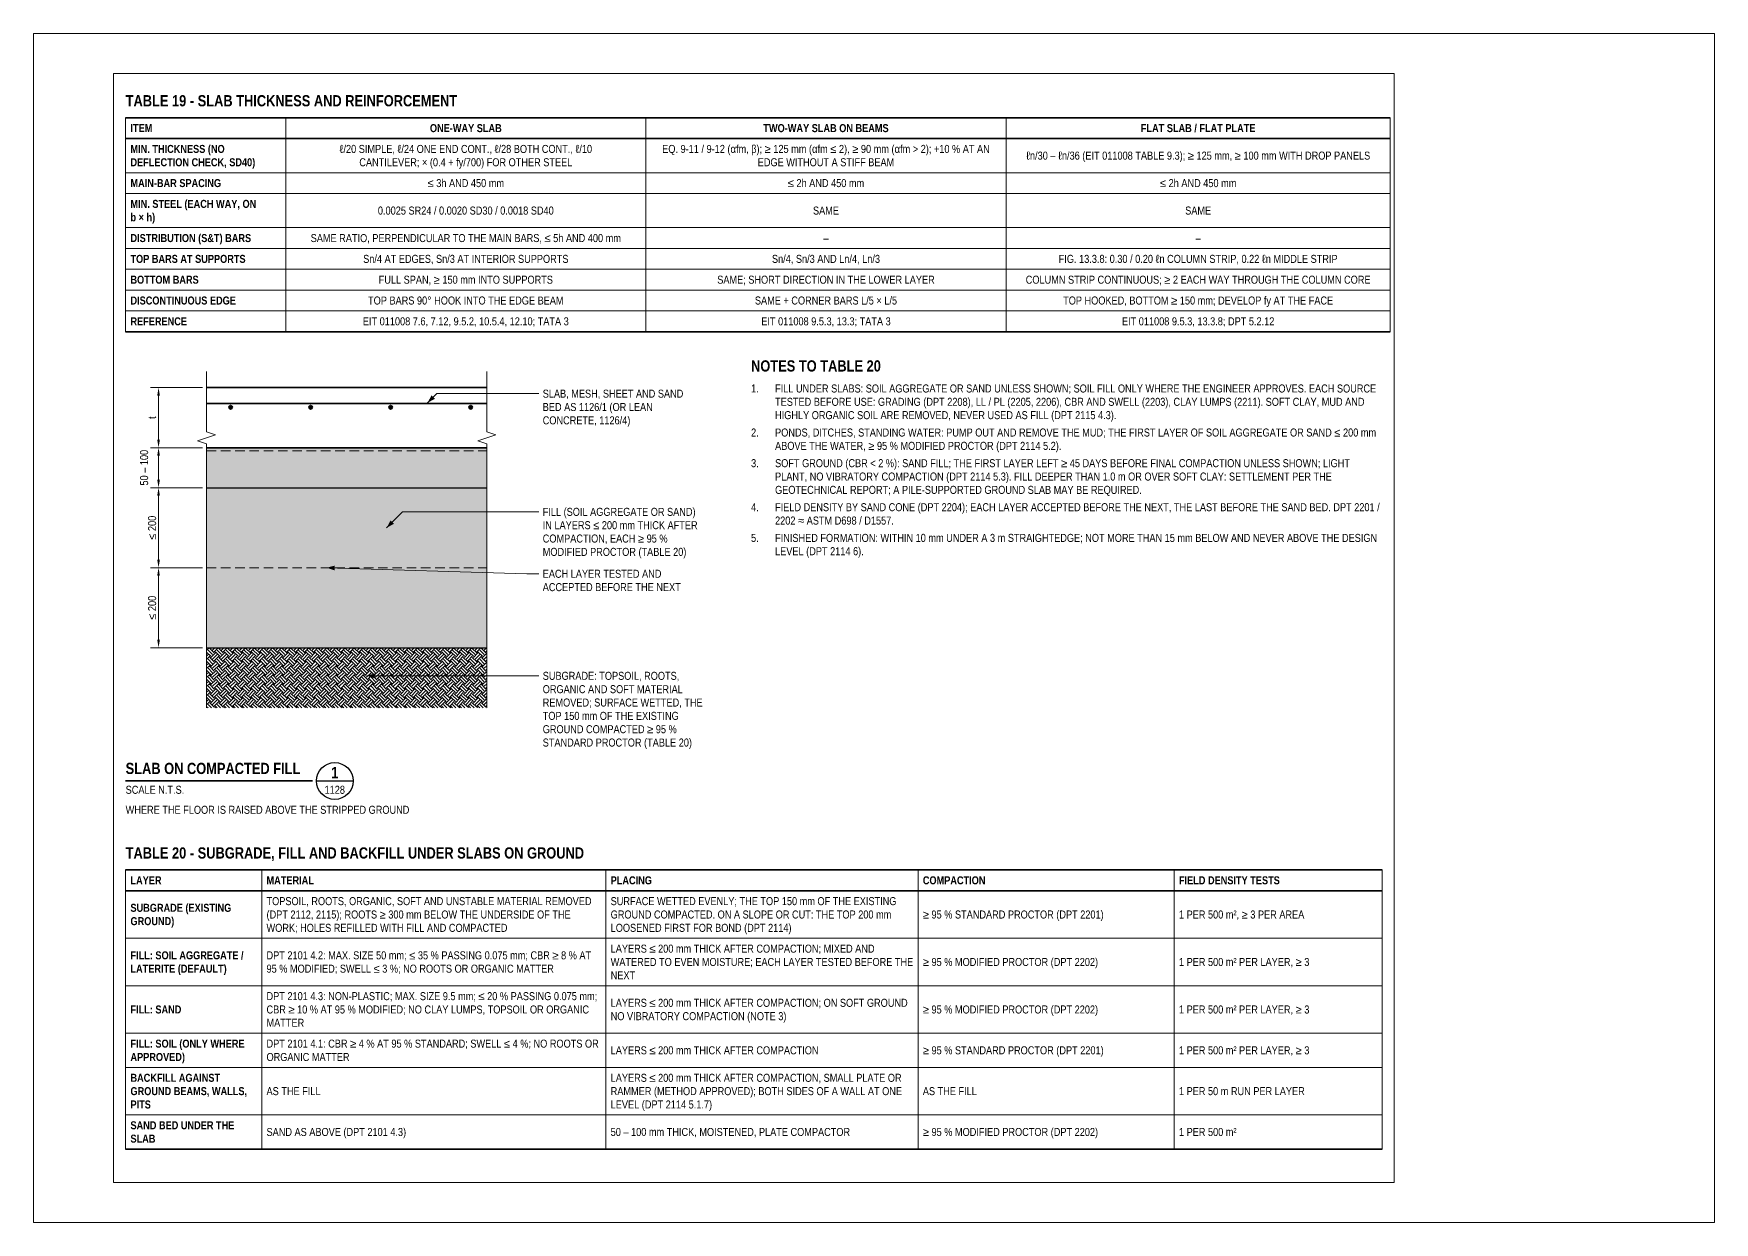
# Model space of a CAD drawing. Header units: millimetres. Extents: x 0 to 91000, y 0 to 7425.
# Drawn here: x 80500 to 91000, y 0 to 7425 of the extents above; entities that cross this region are included whole.
import ezdxf
from ezdxf.enums import TextEntityAlignment as Align

# ---------------------------------------------------------------- set-up
doc = ezdxf.new("R2010")
doc.units = ezdxf.units.MM
doc.header["$LTSCALE"] = 3.75
doc.linetypes.add('HIDDEN', pattern=[9.525, 6.35, -3.175])
for name, color, linetype, lineweight in [('S-ANNO', 3, 'Continuous', 18), ('S-BREAK', 8, 'Continuous', 18), ('S-CONC', 4, 'Continuous', 35), ('S-DET', 7, 'Continuous', 18), ('S-DIMS', 2, 'Continuous', 18), ('S-HATCH', 9, 'Continuous', 13), ('S-HATCH-SAND', 7, 'Continuous', 18), ('S-MEMB', 3, 'HIDDEN', 18), ('S-REBR-SEC', 30, 'Continuous', 35), ('S-SOIL', 5, 'Continuous', 25), ('S-SYMB', 6, 'Continuous', 25), ('S-TEXT', 7, 'Continuous', 18), ('S-TITLE', 4, 'Continuous', 35), ('S-TTLB', 4, 'Continuous', 35), ('S-TTLB-THIN', 8, 'Continuous', 18), ('S-ZONE-DASH', 8, 'HIDDEN', 18)]:
    doc.layers.add(name, color=color, linetype=linetype, lineweight=lineweight)
doc.layers.add('S-SHEET', color=9, linetype='Continuous', lineweight=13, plot=False)
doc.layers.add('S-TB-AREA', color=9, linetype='Continuous', lineweight=13, plot=False)
doc.styles.add('AN', font='ARIALN_0.TTF')
doc.styles.add('ANB', font='ARIALNB_0.TTF')
doc.dimstyles.new('EIT-10', dxfattribs={"dimscale": 10, "dimtxt": 2, "dimasz": 2, "dimexe": 2, "dimexo": 1, "dimgap": 0.6, "dimtad": 1, "dimdec": 0, "dimtxsty": 'AN', "dimcen": 2.5, "dimclrd": 2, "dimclre": 8, "dimclrt": 7, "dimazin": 3, "dimtfac": 1, "dimtmove": 1, "dimatfit": 3, "dimlwd": -1, "dimlwe": -1, "dimarcsym": 0})

# ---------------------------------------------------------------- blocks, each defined once
blk = doc.blocks.new('TBL-1128-1', base_point=(23, 222.53))
at = {"layer": 'S-TTLB'}
for p, q in [((23, 276), (339, 276)), ((23, 270.8), (339, 270.8)), ((23, 222.53), (339, 222.53))]:
    blk.add_line(p, q, dxfattribs=at)
at = {"layer": 'S-TTLB-THIN'}
for p, q in [((23, 276), (23, 222.53)), ((63, 276), (63, 222.53)), ((153, 276), (153, 222.53)), ((243, 276), (243, 222.53)), ((339, 276), (339, 222.53)), ((23, 262.27), (339, 262.27)), ((23, 257.07), (339, 257.07)), ((23, 248.53), (339, 248.53)), ((23, 243.33), (339, 243.33)), ((23, 238.13), (339, 238.13)), ((23, 232.93), (339, 232.93)), ((23, 227.73), (339, 227.73))]:
    blk.add_line(p, q, dxfattribs=at)
at = {"layer": 'S-TEXT', "style": 'ANB'}
for s, p in [('ITEM', (24.2, 273.4)), ('MIN. THICKNESS (NO', (24.2, 268.2)), ('DEFLECTION CHECK, SD40)', (24.2, 264.87)), ('MAIN-BAR SPACING', (24.2, 259.67)), ('MIN. STEEL (EACH WAY, ON', (24.2, 254.47)), ('b × h)', (24.2, 251.13)), ('DISTRIBUTION (S&T) BARS', (24.2, 245.93)), ('TOP BARS AT SUPPORTS', (24.2, 240.73)), ('BOTTOM BARS', (24.2, 235.53)), ('DISCONTINUOUS EDGE', (24.2, 230.33)), ('REFERENCE', (24.2, 225.13))]:
    blk.add_text(s, height=2, dxfattribs=at).set_placement(p, align=Align.MIDDLE_LEFT)
at = {"layer": 'S-TEXT'}
for s, style, p in [('ONE-WAY SLAB', 'ANB', (108, 273.4)), ('TWO-WAY SLAB ON BEAMS', 'ANB', (198, 273.4)), ('FLAT SLAB / FLAT PLATE', 'ANB', (291, 273.4)), ('ℓ/20 SIMPLE, ℓ/24 ONE END CONT., ℓ/28 BOTH CONT., ℓ/10', 'AN', (108, 268.2)), ('EQ. 9-11 / 9-12 (αfm, β); ≥ 125 mm (αfm ≤ 2), ≥ 90 mm (αfm > 2); +10 % AT AN', 'AN', (198, 268.2)), ('CANTILEVER; × (0.4 + fy/700) FOR OTHER STEEL', 'AN', (108, 264.87)), ('EDGE WITHOUT A STIFF BEAM', 'AN', (198, 264.87)), ('ℓn/30 – ℓn/36 (EIT 011008 TABLE 9.3); ≥ 125 mm, ≥ 100 mm WITH DROP PANELS', 'AN', (291, 266.53)), ('≤ 3h AND 450 mm', 'AN', (108, 259.67)), ('≤ 2h AND 450 mm', 'AN', (198, 259.67)), ('≤ 2h AND 450 mm', 'AN', (291, 259.67)), ('0.0025 SR24 / 0.0020 SD30 / 0.0018 SD40', 'AN', (108, 252.8)), ('SAME', 'AN', (198, 252.8)), ('SAME', 'AN', (291, 252.8)), ('SAME RATIO, PERPENDICULAR TO THE MAIN BARS, ≤ 5h AND 400 mm', 'AN', (108, 245.93)), ('–', 'AN', (198, 245.93)), ('–', 'AN', (291, 245.93)), ('Sn/4 AT EDGES, Sn/3 AT INTERIOR SUPPORTS', 'AN', (108, 240.73)), ('Sn/4, Sn/3 AND Ln/4, Ln/3', 'AN', (198, 240.73)), ('FIG. 13.3.8: 0.30 / 0.20 ℓn COLUMN STRIP, 0.22 ℓn MIDDLE STRIP', 'AN', (291, 240.73)), ('FULL SPAN, ≥ 150 mm INTO SUPPORTS', 'AN', (108, 235.53)), ('SAME; SHORT DIRECTION IN THE LOWER LAYER', 'AN', (198, 235.53)), ('COLUMN STRIP CONTINUOUS; ≥ 2 EACH WAY THROUGH THE COLUMN CORE', 'AN', (291, 235.53)), ('TOP BARS 90° HOOK INTO THE EDGE BEAM', 'AN', (108, 230.33)), ('SAME + CORNER BARS L/5 × L/5', 'AN', (198, 230.33)), ('TOP HOOKED, BOTTOM ≥ 150 mm; DEVELOP fy AT THE FACE', 'AN', (291, 230.33)), ('EIT 011008 7.6, 7.12, 9.5.2, 10.5.4, 12.10; TATA 3', 'AN', (108, 225.13)), ('EIT 011008 9.5.3, 13.3; TATA 3', 'AN', (198, 225.13)), ('EIT 011008 9.5.3, 13.3.8; DPT 5.2.12', 'AN', (291, 225.13))]:
    blk.add_text(s, height=2, dxfattribs=dict(at, style=style)).set_placement(p, align=Align.MIDDLE_CENTER)
at = {"layer": 'S-TITLE', "style": 'ANB'}
blk.add_text('TABLE 19 - SLAB THICKNESS AND REINFORCEMENT', height=2.8, dxfattribs=at).set_placement((23, 278), align=Align.BOTTOM_LEFT)
blk = doc.blocks.new('VT-1128-1', base_point=(23, 101.51))
at = {"layer": 'S-SYMB'}
blk.add_line((70.65, 110.27), (79.85, 110.27), dxfattribs=at)
blk.add_circle((75.25, 110.27), 4.6, dxfattribs=at)
at = {"layer": 'S-TITLE'}
blk.add_line((23, 110.27), (69.65, 110.27), dxfattribs=at)
at = {"layer": 'S-TEXT'}
for s, height, style, p in [('1', 2.8, 'ANB', (75.25, 112.37)), ('1128', 2, 'AN', (75.25, 108.07))]:
    blk.add_text(s, height=height, dxfattribs=dict(at, style=style)).set_placement(p, align=Align.MIDDLE_CENTER)
at = {"layer": 'S-TEXT', "style": 'AN'}
for s, p in [('SCALE N.T.S.', (23, 109.07)), ('WHERE THE FLOOR IS RAISED ABOVE THE STRIPPED GROUND', (23, 104.07))]:
    blk.add_text(s, height=2, dxfattribs=at).set_placement(p, align=Align.TOP_LEFT)
at = {"layer": 'S-TITLE', "style": 'ANB'}
blk.add_text('SLAB ON COMPACTED FILL', height=2.8, dxfattribs=at).set_placement((23, 111.17), align=Align.BOTTOM_LEFT)
blk = doc.blocks.new('NOTES-1128-1', base_point=(179.28, 166.07))
at = {"layer": 'S-TEXT', "style": 'AN'}
for s, p in [('1.', (179.28, 206.73)), ('TESTED BEFORE USE: GRADING (DPT 2208), LL / PL (2205, 2206), CBR AND SWELL (2203), CLAY LUMPS (2211). SOFT CLAY, MUD AND', (185.28, 203.4)), ('FILL UNDER SLABS: SOIL AGGREGATE OR SAND UNLESS SHOWN; SOIL FILL ONLY WHERE THE ENGINEER APPROVES. EACH SOURCE', (185.28, 206.73)), ('HIGHLY ORGANIC SOIL ARE REMOVED, NEVER USED AS FILL (DPT 2115 4.3).', (185.28, 200.07)), ('2.', (179.28, 195.73)), ('PONDS, DITCHES, STANDING WATER: PUMP OUT AND REMOVE THE MUD; THE FIRST LAYER OF SOIL AGGREGATE OR SAND ≤ 200 mm', (185.28, 195.73)), ('ABOVE THE WATER, ≥ 95 % MODIFIED PROCTOR (DPT 2114 5.2).', (185.28, 192.4)), ('3.', (179.28, 188.07)), ('SOFT GROUND (CBR < 2 %): SAND FILL; THE FIRST LAYER LEFT ≥ 45 DAYS BEFORE FINAL COMPACTION UNLESS SHOWN; LIGHT', (185.28, 188.07)), ('PLANT, NO VIBRATORY COMPACTION (DPT 2114 5.3). FILL DEEPER THAN 1.0 m OR OVER SOFT CLAY: SETTLEMENT PER THE', (185.28, 184.73)), ('GEOTECHNICAL REPORT; A PILE-SUPPORTED GROUND SLAB MAY BE REQUIRED.', (185.28, 181.4)), ('4.', (179.28, 177.07)), ('2202 ≈ ASTM D698 / D1557.', (185.28, 173.73)), ('FIELD DENSITY BY SAND CONE (DPT 2204); EACH LAYER ACCEPTED BEFORE THE NEXT, THE LAST BEFORE THE SAND BED. DPT 2201 /', (185.28, 177.07)), ('5.', (179.28, 169.4)), ('FINISHED FORMATION: WITHIN 10 mm UNDER A 3 m STRAIGHTEDGE; NOT MORE THAN 15 mm BELOW AND NEVER ABOVE THE DESIGN', (185.28, 169.4)), ('LEVEL (DPT 2114 6).', (185.28, 166.07))]:
    blk.add_text(s, height=2, dxfattribs=at).set_placement(p, align=Align.BOTTOM_LEFT)
at = {"layer": 'S-TITLE', "style": 'ANB'}
blk.add_text('NOTES TO TABLE 20', height=2.8, dxfattribs=at).set_placement((179.28, 211.73), align=Align.BOTTOM_LEFT)
blk = doc.blocks.new('TBL-1128-2', base_point=(23, 18.33))
at = {"layer": 'S-TTLB'}
for p, q in [((23, 88.07), (337, 88.07)), ((23, 82.87), (337, 82.87)), ((23, 18.33), (337, 18.33))]:
    blk.add_line(p, q, dxfattribs=at)
at = {"layer": 'S-TTLB-THIN'}
for p, q in [((23, 88.07), (23, 18.33)), ((57, 88.07), (57, 18.33)), ((143, 88.07), (143, 18.33)), ((221, 88.07), (221, 18.33)), ((285, 88.07), (285, 18.33)), ((337, 88.07), (337, 18.33)), ((23, 71), (337, 71)), ((23, 59.13), (337, 59.13)), ((23, 47.27), (337, 47.27)), ((23, 38.73), (337, 38.73)), ((23, 26.87), (337, 26.87))]:
    blk.add_line(p, q, dxfattribs=at)
at = {"layer": 'S-TEXT'}
for s, style, p in [('LAYER', 'ANB', (24.2, 85.47)), ('MATERIAL', 'ANB', (58.2, 85.47)), ('PLACING', 'ANB', (144.2, 85.47)), ('COMPACTION', 'ANB', (222.2, 85.47)), ('FIELD DENSITY TESTS', 'ANB', (286.2, 85.47)), ('TOPSOIL, ROOTS, ORGANIC, SOFT AND UNSTABLE MATERIAL REMOVED', 'AN', (58.2, 80.27)), ('SURFACE WETTED EVENLY; THE TOP 150 mm OF THE EXISTING', 'AN', (144.2, 80.27)), ('SUBGRADE (EXISTING', 'ANB', (24.2, 78.6)), ('GROUND)', 'ANB', (24.2, 75.27)), ('(DPT 2112, 2115); ROOTS ≥ 300 mm BELOW THE UNDERSIDE OF THE', 'AN', (58.2, 76.93)), ('GROUND COMPACTED. ON A SLOPE OR CUT: THE TOP 200 mm', 'AN', (144.2, 76.93)), ('≥ 95 % STANDARD PROCTOR (DPT 2201)', 'AN', (222.2, 76.93)), ('1 PER 500 m², ≥ 3 PER AREA', 'AN', (286.2, 76.93)), ('WORK; HOLES REFILLED WITH FILL AND COMPACTED', 'AN', (58.2, 73.6)), ('LOOSENED FIRST FOR BOND (DPT 2114)', 'AN', (144.2, 73.6)), ('FILL: SOIL AGGREGATE /', 'ANB', (24.2, 66.73)), ('DPT 2101 4.2: MAX. SIZE 50 mm; ≤ 35 % PASSING 0.075 mm; CBR ≥ 8 % AT', 'AN', (58.2, 66.73)), ('LAYERS ≤ 200 mm THICK AFTER COMPACTION; MIXED AND', 'AN', (144.2, 68.4)), ('LATERITE (DEFAULT)', 'ANB', (24.2, 63.4)), ('95 % MODIFIED; SWELL ≤ 3 %; NO ROOTS OR ORGANIC MATTER', 'AN', (58.2, 63.4)), ('WATERED TO EVEN MOISTURE; EACH LAYER TESTED BEFORE THE', 'AN', (144.2, 65.07)), ('≥ 95 % MODIFIED PROCTOR (DPT 2202)', 'AN', (222.2, 65.07)), ('1 PER 500 m² PER LAYER, ≥ 3', 'AN', (286.2, 65.07)), ('NEXT', 'AN', (144.2, 61.73)), ('DPT 2101 4.3: NON-PLASTIC; MAX. SIZE 9.5 mm; ≤ 20 % PASSING 0.075 mm;', 'AN', (58.2, 56.53)), ('LAYERS ≤ 200 mm THICK AFTER COMPACTION; ON SOFT GROUND', 'AN', (144.2, 54.87)), ('FILL: SAND', 'ANB', (24.2, 53.2)), ('CBR ≥ 10 % AT 95 % MODIFIED; NO CLAY LUMPS, TOPSOIL OR ORGANIC', 'AN', (58.2, 53.2)), ('MATTER', 'AN', (58.2, 49.87)), ('NO VIBRATORY COMPACTION (NOTE 3)', 'AN', (144.2, 51.53)), ('≥ 95 % MODIFIED PROCTOR (DPT 2202)', 'AN', (222.2, 53.2)), ('1 PER 500 m² PER LAYER, ≥ 3', 'AN', (286.2, 53.2)), ('APPROVED)', 'ANB', (24.2, 41.33)), ('FILL: SOIL (ONLY WHERE', 'ANB', (24.2, 44.67)), ('ORGANIC MATTER', 'AN', (58.2, 41.33)), ('DPT 2101 4.1: CBR ≥ 4 % AT 95 % STANDARD; SWELL ≤ 4 %; NO ROOTS OR', 'AN', (58.2, 44.67)), ('LAYERS ≤ 200 mm THICK AFTER COMPACTION', 'AN', (144.2, 43)), ('≥ 95 % STANDARD PROCTOR (DPT 2201)', 'AN', (222.2, 43)), ('1 PER 500 m² PER LAYER, ≥ 3', 'AN', (286.2, 43)), ('GROUND BEAMS, WALLS,', 'ANB', (24.2, 32.8)), ('BACKFILL AGAINST', 'ANB', (24.2, 36.13)), ('AS THE FILL', 'AN', (58.2, 32.8)), ('LAYERS ≤ 200 mm THICK AFTER COMPACTION, SMALL PLATE OR', 'AN', (144.2, 36.13)), ('RAMMER (METHOD APPROVED); BOTH SIDES OF A WALL AT ONE', 'AN', (144.2, 32.8)), ('AS THE FILL', 'AN', (222.2, 32.8)), ('1 PER 50 m RUN PER LAYER', 'AN', (286.2, 32.8)), ('PITS', 'ANB', (24.2, 29.47)), ('LEVEL (DPT 2114 5.1.7)', 'AN', (144.2, 29.47)), ('SAND BED UNDER THE', 'ANB', (24.2, 24.27)), ('SLAB', 'ANB', (24.2, 20.93)), ('SAND AS ABOVE (DPT 2101 4.3)', 'AN', (58.2, 22.6)), ('50 – 100 mm THICK, MOISTENED, PLATE COMPACTOR', 'AN', (144.2, 22.6)), ('≥ 95 % MODIFIED PROCTOR (DPT 2202)', 'AN', (222.2, 22.6)), ('1 PER 500 m²', 'AN', (286.2, 22.6))]:
    blk.add_text(s, height=2, dxfattribs=dict(at, style=style)).set_placement(p, align=Align.MIDDLE_LEFT)
at = {"layer": 'S-TITLE', "style": 'ANB'}
blk.add_text('TABLE 20 - SUBGRADE, FILL AND BACKFILL UNDER SLABS ON GROUND', height=2.8, dxfattribs=at).set_placement((23, 90.07), align=Align.BOTTOM_LEFT)
blk = doc.blocks.new('DET-1128-1', base_point=(31797.8, -100752.7))
at = {"layer": 'S-HATCH'}
h = blk.add_hatch(dxfattribs=at)
h.set_pattern_fill('GRAVEL', color=256, scale=1.2)
h.paths.add_polyline_path([(32000, -100100), (32700, -100100), (32700, -100500), (32000, -100500)])
h = blk.add_hatch(dxfattribs=at)
h.set_pattern_fill('EARTH', color=256, scale=2.519685, angle=45)
h.paths.add_polyline_path([(32000, -100500), (32700, -100500), (32700, -100650), (32000, -100650)])
at = {"layer": 'S-HATCH-SAND'}
h = blk.add_hatch(dxfattribs=at)
h.set_pattern_fill('AR-SAND', color=256, scale=0.15)
h.paths.add_polyline_path([(32000, -100000), (32700, -100000), (32700, -100100), (32000, -100100)])
at = {"layer": 'S-REBR-SEC'}
h = blk.add_hatch(color=256, dxfattribs=at)
h.dxf.hatch_style = 1
edge = h.paths.add_edge_path()
edge.add_arc((32060, -99899), 4.4, 0, 360)
h = blk.add_hatch(color=256, dxfattribs=at)
h.dxf.hatch_style = 1
edge = h.paths.add_edge_path()
edge.add_arc((32260, -99899), 4.4, 0, 360)
h = blk.add_hatch(color=256, dxfattribs=at)
h.dxf.hatch_style = 1
edge = h.paths.add_edge_path()
edge.add_arc((32460, -99899), 4.4, 0, 360)
h = blk.add_hatch(color=256, dxfattribs=at)
h.dxf.hatch_style = 1
edge = h.paths.add_edge_path()
edge.add_arc((32660, -99899), 4.4, 0, 360)
at = {"layer": 'S-ANNO', "flags": 128}
for points in [[(32552.2, -99887.8), (32575, -99865), (32800, -99865), (32830, -99865)], [(32450, -100200), (32489.7, -100160.3), (32800, -100160.3), (32830, -100160.3)], [(32300, -100300), (32800, -100315), (32830, -100315)], [(32400, -100570), (32800, -100570), (32830, -100570)]]:
    blk.add_lwpolyline(points, dxfattribs=at)
at = {"layer": 'S-ANNO'}
for points in [[(32552.2, -99887.8), (32570.6, -99877.9), (32562.1, -99869.4)], [(32450, -100200), (32468.4, -100190.1), (32459.9, -100181.6)], [(32300, -100300), (32319.8, -100306.6), (32320.2, -100294.6)], [(32400, -100570), (32420, -100576), (32420, -100564)]]:
    blk.add_solid(points, dxfattribs=at)
at = {"layer": 'S-BREAK'}
for p, q in [((32000, -100100), (32000, -100650)), ((32700, -100100), (32700, -100650))]:
    blk.add_line(p, q, dxfattribs=at)
at = {"layer": 'S-BREAK', "flags": 128}
for points in [[(32000, -100140), (32000, -99990), (31977.5, -99982.5), (32022.5, -99967.5), (32000, -99960), (32000, -99810)], [(32700, -100140), (32700, -99990), (32677.5, -99982.5), (32722.5, -99967.5), (32700, -99960), (32700, -99810)]]:
    blk.add_lwpolyline(points, dxfattribs=at)
at = {"layer": 'S-CONC'}
for p, q in [((32000, -99850), (32700, -99850)), ((32000, -100000), (32700, -100000))]:
    blk.add_line(p, q, dxfattribs=at)
at = {"layer": 'S-MEMB', "flags": 128}
blk.add_lwpolyline([(32000, -100008), (32700, -100008)], dxfattribs=at)
at = {"layer": 'S-REBR-SEC', "flags": 128}
blk.add_lwpolyline([(32000, -99890), (32700, -99890)], dxfattribs=at)
at = {"layer": 'S-REBR-SEC'}
for centre in [(32060, -99899), (32260, -99899), (32460, -99899), (32660, -99899)]:
    blk.add_circle(centre, 4.4, dxfattribs=at)
at = {"layer": 'S-SOIL'}
blk.add_line((32000, -100500), (32700, -100500), dxfattribs=at)
at = {"layer": 'S-SOIL', "flags": 128}
blk.add_lwpolyline([(32000, -100100), (32700, -100100)], dxfattribs=at)
at = {"layer": 'S-ZONE-DASH'}
blk.add_line((32000, -100300), (32700, -100300), dxfattribs=at)
at = {"layer": 'S-TEXT', "char_height": 20, "attachment_point": 1, "style": 'AN'}
for s, insert, width in [('SLAB, MESH, SHEET AND SAND\\PBED AS 1126/1 (OR LEAN\\PCONCRETE, 1126/4)', (32840, -99855), 370.39), ('FILL (SOIL AGGREGATE OR SAND)\\PIN LAYERS ≤ 200 mm THICK AFTER\\PCOMPACTION, EACH ≥ 95 %\\PMODIFIED PROCTOR (TABLE 20)', (32840, -100150.3), 407.55), ('EACH LAYER TESTED AND\\PACCEPTED BEFORE THE NEXT', (32840, -100305), 363.736), ('SUBGRADE: TOPSOIL, ROOTS,\\PORGANIC AND SOFT MATERIAL\\PREMOVED; SURFACE WETTED, THE\\PTOP 150 mm OF THE EXISTING\\PGROUND COMPACTED ≥ 95 %\\PSTANDARD PROCTOR (TABLE 20)', (32840, -100560), 420.631)]:
    blk.add_mtext(s, dxfattribs=dict(at, insert=insert, width=width))
at = {"layer": 'S-DIMS'}
for base, p1, p2, text in [((31880, -100000), (32000, -100000), (32000, -99850), 't'), ((31880, -100100), (32000, -100100), (32000, -100000), '50 – 100'), ((31880, -100300), (32000, -100300), (32000, -100100), '≤ 200'), ((31880, -100500), (32000, -100500), (32000, -100300), '≤ 200')]:
    blk.add_linear_dim(base=base, p1=p1, p2=p2, angle=90, text=text, dimstyle='EIT-10', dxfattribs=at).render()

msp = doc.modelspace()

# ---------------------------------------------------------------- linework, layer by layer
at = {"layer": 'S-SHEET', "flags": 128}
msp.add_lwpolyline([(80500, 0), (91000, 0), (91000, 7425), (80500, 7425)], close=True, dxfattribs=at)
at = {"layer": 'S-TB-AREA', "flags": 128}
msp.add_lwpolyline([(81000, 250), (89000, 250), (89000, 7175), (81000, 7175)], close=True, dxfattribs=at)

# ---------------------------------------------------------------- block references
at = {"layer": 'S-DET', "xscale": 2.5, "yscale": 2.5, "zscale": 25}
msp.add_blockref('DET-1128-1', (81075, 2957), dxfattribs=at)
at = {"layer": 'S-TEXT', "xscale": 25, "yscale": 25, "zscale": 25}
for name, p in [('TBL-1128-1', (81075, 5563)), ('NOTES-1128-1', (84982, 4152)), ('VT-1128-1', (81075, 2538)), ('TBL-1128-2', (81075, 458))]:
    msp.add_blockref(name, p, dxfattribs=at)

doc.saveas('drawing.dxf')
